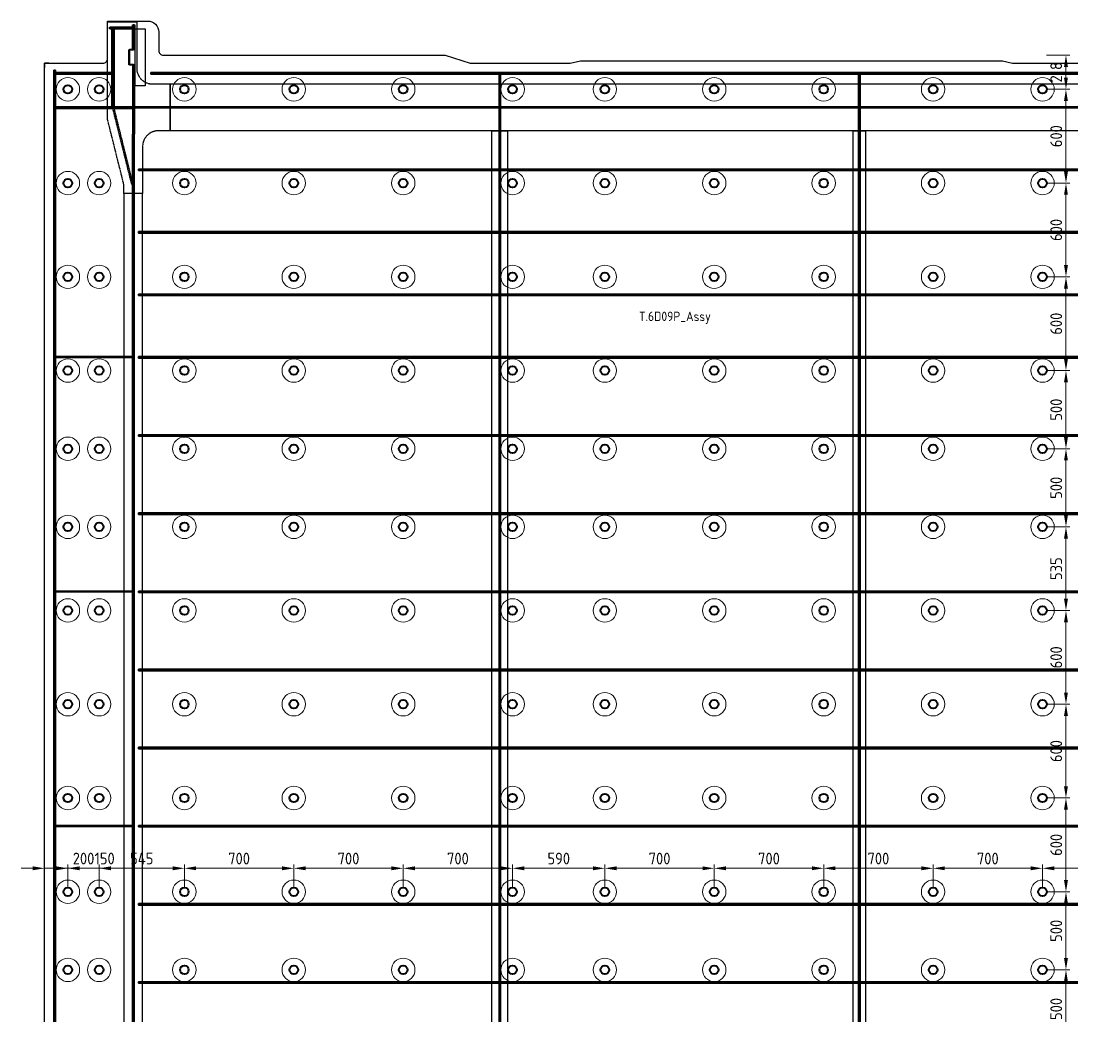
# Model space of a CAD drawing. Header units: millimetres. Extents: x -15442 to 12227, y -1071 to 35649.
# Drawn here: x -15442 to -8719, y 29282 to 35649 of the extents above; entities that cross this region are included whole.
import ezdxf

# ---------------------------------------------------------------- set-up
doc = ezdxf.new("R2010")
doc.units = ezdxf.units.MM
for name, pattern in [('AM_ISO02W050', [7.5, 6, -1.5]), ('AM_ISO08W050', [18, 12, -1.5, 3, -1.5]), ('AM_ISO09W050', [22.5, 12, -1.5, 3, -1.5, 3, -1.5])]:
    doc.linetypes.add(name, pattern=pattern)
for name, color, linetype, lineweight in [('Mechanical-AM_0', 7, 'Continuous', 40), ('Mechanical-AM_11', 3, 'AM_ISO09W050', 25), ('Mechanical-AM_3', 6, 'AM_ISO02W050', 35), ('Mechanical-AM_7', 4, 'AM_ISO08W050', 25), ('Mechanical-AM_9', 253, 'Continuous', 0)]:
    doc.layers.add(name, color=color, linetype=linetype, lineweight=lineweight)
doc.styles.add('ACISOTS', font='isocp.shx', dxfattribs={"height": 1})
doc.styles.get("Standard").update_dxf_attribs({"font": 'ISOCP.SHX'})
doc.dimstyles.new('AM_ISO', dxfattribs={"dimtxt": 3, "dimasz": 3, "dimexe": 1, "dimexo": 1, "dimgap": 1, "dimtad": 1, "dimdec": 0, "dimdsep": 46, "dimtxsty": 'Standard', "dimcen": 0, "dimclrd": 256, "dimclre": 256, "dimclrt": 2, "dimadec": 0, "dimazin": 2, "dimtp": 0.1, "dimtm": 0.1, "dimtfac": 0.71, "dimtdec": 0, "dimtmove": 0, "dimatfit": 3, "dimfxl": 1, "dimtzin": 0, "dimlwd": -1, "dimlwe": -1, "dimarcsym": 1})

# ---------------------------------------------------------------- blocks, each defined once
blk = doc.blocks.new('cover in closed box DN90xSCH40')
for points in [[(30, 51), (5, 51), (5, 45), (30, 45)], [(36, -48), (36, 48), (30, 48), (30, -48)], [(30, -45), (5, -45), (5, -51), (30, -51)]]:
    blk.add_lwpolyline(points, close=True)
for points in [[(5, 51), (2, 51), (5, 48)], [(30, 48), (30, 51), (33, 48)], [(5, -51), (5, -48), (2, -51)], [(30, -48), (30, -51), (33, -48)]]:
    blk.add_solid(points)
blk = doc.blocks.new('*D2016')
at = {"layer": 'Defpoints', "color": 0, "transparency": 16777216}
for p in [(-15142.1, 30227.2), (-15292.1, 30077.2), (-15142.1, 30077.2)]:
    blk.add_point(p, dxfattribs=at)
at = {"layer": 'Mechanical-AM_9', "transparency": 16777216}
for p, q in [((-15367.1, 30227.2), (-15442.1, 30227.2)), ((-15292.1, 30102.2), (-15292.1, 30252.2)), ((-15292.1, 30227.2), (-15142.1, 30227.2)), ((-15142.1, 30102.2), (-15142.1, 30252.2)), ((-15067.1, 30227.2), (-14822.1, 30227.2))]:
    blk.add_line(p, q, dxfattribs=at)
for points in [[(-15367.1, 30239.7), (-15367.1, 30214.7), (-15292.1, 30227.2)], [(-15067.1, 30239.7), (-15067.1, 30214.7), (-15142.1, 30227.2)]]:
    blk.add_solid(points, dxfattribs=at)
at = {"layer": 'Mechanical-AM_9', "color": 2, "transparency": 16777216, "insert": (-14907.1, 30289.7), "char_height": 75, "attachment_point": 5}
blk.add_mtext('150', dxfattribs=at)
blk = doc.blocks.new('*D2017')
at = {"layer": 'Defpoints', "color": 0, "transparency": 16777216}
for p in [(-14942.1, 30227.2), (-15142.1, 30077.2), (-14942.1, 30077.2)]:
    blk.add_point(p, dxfattribs=at)
at = {"layer": 'Mechanical-AM_9', "transparency": 16777216}
for p, q in [((-15217.1, 30227.2), (-15292.1, 30227.2)), ((-15142.1, 30102.2), (-15142.1, 30252.2)), ((-15142.1, 30227.2), (-14942.1, 30227.2)), ((-14942.1, 30102.2), (-14942.1, 30252.2)), ((-14867.1, 30227.2), (-14792.1, 30227.2))]:
    blk.add_line(p, q, dxfattribs=at)
for points in [[(-15217.1, 30239.7), (-15217.1, 30214.7), (-15142.1, 30227.2)], [(-14867.1, 30239.7), (-14867.1, 30214.7), (-14942.1, 30227.2)]]:
    blk.add_solid(points, dxfattribs=at)
at = {"layer": 'Mechanical-AM_9', "color": 2, "transparency": 16777216, "insert": (-15042.1, 30289.7), "char_height": 75, "attachment_point": 5}
blk.add_mtext('200', dxfattribs=at)
blk = doc.blocks.new('*D2018')
at = {"layer": 'Defpoints', "color": 0, "transparency": 16777216}
for p in [(-14397.1, 30227.2), (-14942.1, 30077.2), (-14397.1, 30077.2)]:
    blk.add_point(p, dxfattribs=at)
at = {"layer": 'Mechanical-AM_9', "transparency": 16777216}
for p, q in [((-14942.1, 30102.2), (-14942.1, 30252.2)), ((-14867.1, 30227.2), (-14472.1, 30227.2)), ((-14397.1, 30102.2), (-14397.1, 30252.2))]:
    blk.add_line(p, q, dxfattribs=at)
for points in [[(-14867.1, 30239.7), (-14867.1, 30214.7), (-14942.1, 30227.2)], [(-14472.1, 30239.7), (-14472.1, 30214.7), (-14397.1, 30227.2)]]:
    blk.add_solid(points, dxfattribs=at)
at = {"layer": 'Mechanical-AM_9', "color": 2, "transparency": 16777216, "insert": (-14669.6, 30289.7), "char_height": 75, "attachment_point": 5}
blk.add_mtext('545', dxfattribs=at)
blk = doc.blocks.new('*D2019')
at = {"layer": 'Defpoints', "color": 0, "transparency": 16777216}
for p in [(-13697.1, 30227.2), (-14397.1, 30077.2), (-13697.1, 30077.2)]:
    blk.add_point(p, dxfattribs=at)
at = {"layer": 'Mechanical-AM_9', "transparency": 16777216}
for p, q in [((-14397.1, 30102.2), (-14397.1, 30252.2)), ((-14322.1, 30227.2), (-13772.1, 30227.2)), ((-13697.1, 30102.2), (-13697.1, 30252.2))]:
    blk.add_line(p, q, dxfattribs=at)
for points in [[(-14322.1, 30239.7), (-14322.1, 30214.7), (-14397.1, 30227.2)], [(-13772.1, 30239.7), (-13772.1, 30214.7), (-13697.1, 30227.2)]]:
    blk.add_solid(points, dxfattribs=at)
at = {"layer": 'Mechanical-AM_9', "color": 2, "transparency": 16777216, "insert": (-14047.1, 30289.7), "char_height": 75, "attachment_point": 5}
blk.add_mtext('700', dxfattribs=at)
blk = doc.blocks.new('*D2020')
at = {"layer": 'Defpoints', "color": 0, "transparency": 16777216}
for p in [(-12997.1, 30227.2), (-13697.1, 30077.2), (-12997.1, 30077.2)]:
    blk.add_point(p, dxfattribs=at)
at = {"layer": 'Mechanical-AM_9', "transparency": 16777216}
for p, q in [((-13697.1, 30102.2), (-13697.1, 30252.2)), ((-13622.1, 30227.2), (-13072.1, 30227.2)), ((-12997.1, 30102.2), (-12997.1, 30252.2))]:
    blk.add_line(p, q, dxfattribs=at)
for points in [[(-13622.1, 30239.7), (-13622.1, 30214.7), (-13697.1, 30227.2)], [(-13072.1, 30239.7), (-13072.1, 30214.7), (-12997.1, 30227.2)]]:
    blk.add_solid(points, dxfattribs=at)
at = {"layer": 'Mechanical-AM_9', "color": 2, "transparency": 16777216, "insert": (-13347.1, 30289.7), "char_height": 75, "attachment_point": 5}
blk.add_mtext('700', dxfattribs=at)
blk = doc.blocks.new('*D2021')
at = {"layer": 'Defpoints', "color": 0, "transparency": 16777216}
for p in [(-12297.1, 30227.2), (-12997.1, 30077.2), (-12297.1, 30077.2)]:
    blk.add_point(p, dxfattribs=at)
at = {"layer": 'Mechanical-AM_9', "transparency": 16777216}
for p, q in [((-12997.1, 30102.2), (-12997.1, 30252.2)), ((-12922.1, 30227.2), (-12372.1, 30227.2)), ((-12297.1, 30102.2), (-12297.1, 30252.2))]:
    blk.add_line(p, q, dxfattribs=at)
for points in [[(-12922.1, 30239.7), (-12922.1, 30214.7), (-12997.1, 30227.2)], [(-12372.1, 30239.7), (-12372.1, 30214.7), (-12297.1, 30227.2)]]:
    blk.add_solid(points, dxfattribs=at)
at = {"layer": 'Mechanical-AM_9', "color": 2, "transparency": 16777216, "insert": (-12647.1, 30289.7), "char_height": 75, "attachment_point": 5}
blk.add_mtext('700', dxfattribs=at)
blk = doc.blocks.new('*D2022')
at = {"layer": 'Defpoints', "color": 0, "transparency": 16777216}
for p in [(-11707.1, 30227.2), (-12297.1, 30077.2), (-11707.1, 30077.2)]:
    blk.add_point(p, dxfattribs=at)
at = {"layer": 'Mechanical-AM_9', "transparency": 16777216}
for p, q in [((-12297.1, 30102.2), (-12297.1, 30252.2)), ((-12222.1, 30227.2), (-11782.1, 30227.2)), ((-11707.1, 30102.2), (-11707.1, 30252.2))]:
    blk.add_line(p, q, dxfattribs=at)
for points in [[(-12222.1, 30239.7), (-12222.1, 30214.7), (-12297.1, 30227.2)], [(-11782.1, 30239.7), (-11782.1, 30214.7), (-11707.1, 30227.2)]]:
    blk.add_solid(points, dxfattribs=at)
at = {"layer": 'Mechanical-AM_9', "color": 2, "transparency": 16777216, "insert": (-12002.1, 30289.7), "char_height": 75, "attachment_point": 5}
blk.add_mtext('590', dxfattribs=at)
blk = doc.blocks.new('*D2023')
at = {"layer": 'Defpoints', "color": 0, "transparency": 16777216}
for p in [(-11007.1, 30227.2), (-11707.1, 30077.2), (-11007.1, 30077.2)]:
    blk.add_point(p, dxfattribs=at)
at = {"layer": 'Mechanical-AM_9', "transparency": 16777216}
for p, q in [((-11707.1, 30102.2), (-11707.1, 30252.2)), ((-11632.1, 30227.2), (-11082.1, 30227.2)), ((-11007.1, 30102.2), (-11007.1, 30252.2))]:
    blk.add_line(p, q, dxfattribs=at)
for points in [[(-11632.1, 30239.7), (-11632.1, 30214.7), (-11707.1, 30227.2)], [(-11082.1, 30239.7), (-11082.1, 30214.7), (-11007.1, 30227.2)]]:
    blk.add_solid(points, dxfattribs=at)
at = {"layer": 'Mechanical-AM_9', "color": 2, "transparency": 16777216, "insert": (-11357.1, 30289.7), "char_height": 75, "attachment_point": 5}
blk.add_mtext('700', dxfattribs=at)
blk = doc.blocks.new('*D2024')
at = {"layer": 'Defpoints', "color": 0, "transparency": 16777216}
for p in [(-10307.1, 30227.2), (-11007.1, 30077.2), (-10307.1, 30077.2)]:
    blk.add_point(p, dxfattribs=at)
at = {"layer": 'Mechanical-AM_9', "transparency": 16777216}
for p, q in [((-11007.1, 30102.2), (-11007.1, 30252.2)), ((-10932.1, 30227.2), (-10382.1, 30227.2)), ((-10307.1, 30102.2), (-10307.1, 30252.2))]:
    blk.add_line(p, q, dxfattribs=at)
for points in [[(-10932.1, 30239.7), (-10932.1, 30214.7), (-11007.1, 30227.2)], [(-10382.1, 30239.7), (-10382.1, 30214.7), (-10307.1, 30227.2)]]:
    blk.add_solid(points, dxfattribs=at)
at = {"layer": 'Mechanical-AM_9', "color": 2, "transparency": 16777216, "insert": (-10657.1, 30289.7), "char_height": 75, "attachment_point": 5}
blk.add_mtext('700', dxfattribs=at)
blk = doc.blocks.new('*D2025')
at = {"layer": 'Defpoints', "color": 0, "transparency": 16777216}
for p in [(-9607.1, 30227.2), (-10307.1, 30077.2), (-9607.1, 30077.2)]:
    blk.add_point(p, dxfattribs=at)
at = {"layer": 'Mechanical-AM_9', "transparency": 16777216}
for p, q in [((-10307.1, 30102.2), (-10307.1, 30252.2)), ((-10232.1, 30227.2), (-9682.1, 30227.2)), ((-9607.1, 30102.2), (-9607.1, 30252.2))]:
    blk.add_line(p, q, dxfattribs=at)
for points in [[(-10232.1, 30239.7), (-10232.1, 30214.7), (-10307.1, 30227.2)], [(-9682.1, 30239.7), (-9682.1, 30214.7), (-9607.1, 30227.2)]]:
    blk.add_solid(points, dxfattribs=at)
at = {"layer": 'Mechanical-AM_9', "color": 2, "transparency": 16777216, "insert": (-9957.1, 30289.7), "char_height": 75, "attachment_point": 5}
blk.add_mtext('700', dxfattribs=at)
blk = doc.blocks.new('*D2026')
at = {"layer": 'Defpoints', "color": 0, "transparency": 16777216}
for p in [(-8907.1, 30227.2), (-9607.1, 30077.2), (-8907.1, 30077.2)]:
    blk.add_point(p, dxfattribs=at)
at = {"layer": 'Mechanical-AM_9', "transparency": 16777216}
for p, q in [((-9607.1, 30102.2), (-9607.1, 30252.2)), ((-9532.1, 30227.2), (-8982.1, 30227.2)), ((-8907.1, 30102.2), (-8907.1, 30252.2))]:
    blk.add_line(p, q, dxfattribs=at)
for points in [[(-9532.1, 30239.7), (-9532.1, 30214.7), (-9607.1, 30227.2)], [(-8982.1, 30239.7), (-8982.1, 30214.7), (-8907.1, 30227.2)]]:
    blk.add_solid(points, dxfattribs=at)
at = {"layer": 'Mechanical-AM_9', "color": 2, "transparency": 16777216, "insert": (-9257.1, 30289.7), "char_height": 75, "attachment_point": 5}
blk.add_mtext('700', dxfattribs=at)
blk = doc.blocks.new('*D2027')
at = {"layer": 'Defpoints', "color": 0, "transparency": 16777216}
for p in [(-8207.1, 30227.2), (-8907.1, 30077.2), (-8207.1, 30077.2)]:
    blk.add_point(p, dxfattribs=at)
at = {"layer": 'Mechanical-AM_9', "transparency": 16777216}
for p, q in [((-8907.1, 30102.2), (-8907.1, 30252.2)), ((-8832.1, 30227.2), (-8282.1, 30227.2)), ((-8207.1, 30102.2), (-8207.1, 30252.2))]:
    blk.add_line(p, q, dxfattribs=at)
for points in [[(-8832.1, 30239.7), (-8832.1, 30214.7), (-8907.1, 30227.2)], [(-8282.1, 30239.7), (-8282.1, 30214.7), (-8207.1, 30227.2)]]:
    blk.add_solid(points, dxfattribs=at)
at = {"layer": 'Mechanical-AM_9', "color": 2, "transparency": 16777216, "insert": (-8557.1, 30289.7), "char_height": 75, "attachment_point": 5}
blk.add_mtext('700', dxfattribs=at)
blk = doc.blocks.new('*D2048')
at = {"layer": 'Defpoints', "color": 0, "transparency": 16777216}
for p in [(-8907.1, 29577.2), (-8757.1, 29577.2), (-8907.1, 29077.2)]:
    blk.add_point(p, dxfattribs=at)
at = {"layer": 'Mechanical-AM_9', "transparency": 16777216}
for p, q in [((-8882.1, 29577.2), (-8732.1, 29577.2)), ((-8757.1, 29152.2), (-8757.1, 29502.2)), ((-8882.1, 29077.2), (-8732.1, 29077.2))]:
    blk.add_line(p, q, dxfattribs=at)
for points in [[(-8769.6, 29502.2), (-8744.6, 29502.2), (-8757.1, 29577.2)], [(-8769.6, 29152.2), (-8744.6, 29152.2), (-8757.1, 29077.2)]]:
    blk.add_solid(points, dxfattribs=at)
at = {"layer": 'Mechanical-AM_9', "color": 2, "transparency": 16777216, "insert": (-8819.6, 29327.2), "char_height": 75, "attachment_point": 5, "rotation": 90}
blk.add_mtext('500', dxfattribs=at)
blk = doc.blocks.new('*D2049')
at = {"layer": 'Defpoints', "color": 0, "transparency": 16777216}
for p in [(-8907.1, 30077.2), (-8757.1, 30077.2), (-8907.1, 29577.2)]:
    blk.add_point(p, dxfattribs=at)
at = {"layer": 'Mechanical-AM_9', "transparency": 16777216}
for p, q in [((-8882.1, 30077.2), (-8732.1, 30077.2)), ((-8757.1, 29652.2), (-8757.1, 30002.2)), ((-8882.1, 29577.2), (-8732.1, 29577.2))]:
    blk.add_line(p, q, dxfattribs=at)
for points in [[(-8769.6, 30002.2), (-8744.6, 30002.2), (-8757.1, 30077.2)], [(-8769.6, 29652.2), (-8744.6, 29652.2), (-8757.1, 29577.2)]]:
    blk.add_solid(points, dxfattribs=at)
at = {"layer": 'Mechanical-AM_9', "color": 2, "transparency": 16777216, "insert": (-8819.6, 29827.2), "char_height": 75, "attachment_point": 5, "rotation": 90}
blk.add_mtext('500', dxfattribs=at)
blk = doc.blocks.new('*D2050')
at = {"layer": 'Defpoints', "color": 0, "transparency": 16777216}
for p in [(-8907.1, 30677.2), (-8757.1, 30677.2), (-8907.1, 30077.2)]:
    blk.add_point(p, dxfattribs=at)
at = {"layer": 'Mechanical-AM_9', "transparency": 16777216}
for p, q in [((-8882.1, 30677.2), (-8732.1, 30677.2)), ((-8757.1, 30152.2), (-8757.1, 30602.2)), ((-8882.1, 30077.2), (-8732.1, 30077.2))]:
    blk.add_line(p, q, dxfattribs=at)
for points in [[(-8769.6, 30602.2), (-8744.6, 30602.2), (-8757.1, 30677.2)], [(-8769.6, 30152.2), (-8744.6, 30152.2), (-8757.1, 30077.2)]]:
    blk.add_solid(points, dxfattribs=at)
at = {"layer": 'Mechanical-AM_9', "color": 2, "transparency": 16777216, "insert": (-8819.6, 30377.2), "char_height": 75, "attachment_point": 5, "rotation": 90}
blk.add_mtext('600', dxfattribs=at)
blk = doc.blocks.new('*D2051')
at = {"layer": 'Defpoints', "color": 0, "transparency": 16777216}
for p in [(-8907.1, 31277.2), (-8757.1, 31277.2), (-8907.1, 30677.2)]:
    blk.add_point(p, dxfattribs=at)
at = {"layer": 'Mechanical-AM_9', "transparency": 16777216}
for p, q in [((-8882.1, 31277.2), (-8732.1, 31277.2)), ((-8757.1, 30752.2), (-8757.1, 31202.2)), ((-8882.1, 30677.2), (-8732.1, 30677.2))]:
    blk.add_line(p, q, dxfattribs=at)
for points in [[(-8769.6, 31202.2), (-8744.6, 31202.2), (-8757.1, 31277.2)], [(-8769.6, 30752.2), (-8744.6, 30752.2), (-8757.1, 30677.2)]]:
    blk.add_solid(points, dxfattribs=at)
at = {"layer": 'Mechanical-AM_9', "color": 2, "transparency": 16777216, "insert": (-8819.6, 30977.2), "char_height": 75, "attachment_point": 5, "rotation": 90}
blk.add_mtext('600', dxfattribs=at)
blk = doc.blocks.new('*D2052')
at = {"layer": 'Defpoints', "color": 0, "transparency": 16777216}
for p in [(-8907.1, 31877.2), (-8757.1, 31877.2), (-8907.1, 31277.2)]:
    blk.add_point(p, dxfattribs=at)
at = {"layer": 'Mechanical-AM_9', "transparency": 16777216}
for p, q in [((-8882.1, 31877.2), (-8732.1, 31877.2)), ((-8757.1, 31352.2), (-8757.1, 31802.2)), ((-8882.1, 31277.2), (-8732.1, 31277.2))]:
    blk.add_line(p, q, dxfattribs=at)
for points in [[(-8769.6, 31802.2), (-8744.6, 31802.2), (-8757.1, 31877.2)], [(-8769.6, 31352.2), (-8744.6, 31352.2), (-8757.1, 31277.2)]]:
    blk.add_solid(points, dxfattribs=at)
at = {"layer": 'Mechanical-AM_9', "color": 2, "transparency": 16777216, "insert": (-8819.6, 31577.2), "char_height": 75, "attachment_point": 5, "rotation": 90}
blk.add_mtext('600', dxfattribs=at)
blk = doc.blocks.new('*D2053')
at = {"layer": 'Defpoints', "color": 0, "transparency": 16777216}
for p in [(-8907.1, 32412.2), (-8757.1, 32412.2), (-8907.1, 31877.2)]:
    blk.add_point(p, dxfattribs=at)
at = {"layer": 'Mechanical-AM_9', "transparency": 16777216}
for p, q in [((-8882.1, 32412.2), (-8732.1, 32412.2)), ((-8757.1, 31952.2), (-8757.1, 32337.2)), ((-8882.1, 31877.2), (-8732.1, 31877.2))]:
    blk.add_line(p, q, dxfattribs=at)
for points in [[(-8769.6, 32337.2), (-8744.6, 32337.2), (-8757.1, 32412.2)], [(-8769.6, 31952.2), (-8744.6, 31952.2), (-8757.1, 31877.2)]]:
    blk.add_solid(points, dxfattribs=at)
at = {"layer": 'Mechanical-AM_9', "color": 2, "transparency": 16777216, "insert": (-8819.6, 32144.7), "char_height": 75, "attachment_point": 5, "rotation": 90}
blk.add_mtext('535', dxfattribs=at)
blk = doc.blocks.new('*D2054')
at = {"layer": 'Defpoints', "color": 0, "transparency": 16777216}
for p in [(-8907.1, 32912.2), (-8757.1, 32912.2), (-8907.1, 32412.2)]:
    blk.add_point(p, dxfattribs=at)
at = {"layer": 'Mechanical-AM_9', "transparency": 16777216}
for p, q in [((-8882.1, 32912.2), (-8732.1, 32912.2)), ((-8757.1, 32487.2), (-8757.1, 32837.2)), ((-8882.1, 32412.2), (-8732.1, 32412.2))]:
    blk.add_line(p, q, dxfattribs=at)
for points in [[(-8769.6, 32837.2), (-8744.6, 32837.2), (-8757.1, 32912.2)], [(-8769.6, 32487.2), (-8744.6, 32487.2), (-8757.1, 32412.2)]]:
    blk.add_solid(points, dxfattribs=at)
at = {"layer": 'Mechanical-AM_9', "color": 2, "transparency": 16777216, "insert": (-8819.6, 32662.2), "char_height": 75, "attachment_point": 5, "rotation": 90}
blk.add_mtext('500', dxfattribs=at)
blk = doc.blocks.new('*D2055')
at = {"layer": 'Defpoints', "color": 0, "transparency": 16777216}
for p in [(-8907.1, 33412.2), (-8757.1, 33412.2), (-8907.1, 32912.2)]:
    blk.add_point(p, dxfattribs=at)
at = {"layer": 'Mechanical-AM_9', "transparency": 16777216}
for p, q in [((-8882.1, 33412.2), (-8732.1, 33412.2)), ((-8757.1, 32987.2), (-8757.1, 33337.2)), ((-8882.1, 32912.2), (-8732.1, 32912.2))]:
    blk.add_line(p, q, dxfattribs=at)
for points in [[(-8769.6, 33337.2), (-8744.6, 33337.2), (-8757.1, 33412.2)], [(-8769.6, 32987.2), (-8744.6, 32987.2), (-8757.1, 32912.2)]]:
    blk.add_solid(points, dxfattribs=at)
at = {"layer": 'Mechanical-AM_9', "color": 2, "transparency": 16777216, "insert": (-8819.6, 33162.2), "char_height": 75, "attachment_point": 5, "rotation": 90}
blk.add_mtext('500', dxfattribs=at)
blk = doc.blocks.new('*D2056')
at = {"layer": 'Defpoints', "color": 0, "transparency": 16777216}
for p in [(-8907.1, 34012.2), (-8757.1, 34012.2), (-8907.1, 33412.2)]:
    blk.add_point(p, dxfattribs=at)
at = {"layer": 'Mechanical-AM_9', "transparency": 16777216}
for p, q in [((-8882.1, 34012.2), (-8732.1, 34012.2)), ((-8757.1, 33487.2), (-8757.1, 33937.2)), ((-8882.1, 33412.2), (-8732.1, 33412.2))]:
    blk.add_line(p, q, dxfattribs=at)
for points in [[(-8769.6, 33937.2), (-8744.6, 33937.2), (-8757.1, 34012.2)], [(-8769.6, 33487.2), (-8744.6, 33487.2), (-8757.1, 33412.2)]]:
    blk.add_solid(points, dxfattribs=at)
at = {"layer": 'Mechanical-AM_9', "color": 2, "transparency": 16777216, "insert": (-8819.6, 33712.2), "char_height": 75, "attachment_point": 5, "rotation": 90}
blk.add_mtext('600', dxfattribs=at)
blk = doc.blocks.new('*D2057')
at = {"layer": 'Defpoints', "color": 0, "transparency": 16777216}
for p in [(-8907.1, 34612.2), (-8757.1, 34612.2), (-8907.1, 34012.2)]:
    blk.add_point(p, dxfattribs=at)
at = {"layer": 'Mechanical-AM_9', "transparency": 16777216}
for p, q in [((-8882.1, 34612.2), (-8732.1, 34612.2)), ((-8757.1, 34087.2), (-8757.1, 34537.2)), ((-8882.1, 34012.2), (-8732.1, 34012.2))]:
    blk.add_line(p, q, dxfattribs=at)
for points in [[(-8769.6, 34537.2), (-8744.6, 34537.2), (-8757.1, 34612.2)], [(-8769.6, 34087.2), (-8744.6, 34087.2), (-8757.1, 34012.2)]]:
    blk.add_solid(points, dxfattribs=at)
at = {"layer": 'Mechanical-AM_9', "color": 2, "transparency": 16777216, "insert": (-8819.6, 34312.2), "char_height": 75, "attachment_point": 5, "rotation": 90}
blk.add_mtext('600', dxfattribs=at)
blk = doc.blocks.new('*D2058')
at = {"layer": 'Defpoints', "color": 0, "transparency": 16777216}
for p in [(-8907.1, 35212.2), (-8757.1, 35212.2), (-8907.1, 34612.2)]:
    blk.add_point(p, dxfattribs=at)
at = {"layer": 'Mechanical-AM_9', "transparency": 16777216}
for p, q in [((-8882.1, 35212.2), (-8732.1, 35212.2)), ((-8757.1, 34687.2), (-8757.1, 35137.2)), ((-8882.1, 34612.2), (-8732.1, 34612.2))]:
    blk.add_line(p, q, dxfattribs=at)
for points in [[(-8769.6, 35137.2), (-8744.6, 35137.2), (-8757.1, 35212.2)], [(-8769.6, 34687.2), (-8744.6, 34687.2), (-8757.1, 34612.2)]]:
    blk.add_solid(points, dxfattribs=at)
at = {"layer": 'Mechanical-AM_9', "color": 2, "transparency": 16777216, "insert": (-8819.6, 34912.2), "char_height": 75, "attachment_point": 5, "rotation": 90}
blk.add_mtext('600', dxfattribs=at)
blk = doc.blocks.new('*D2059')
at = {"layer": 'Defpoints', "color": 0, "transparency": 16777216}
for p in [(-8907.1, 35430.2), (-8757.1, 35430.2), (-8907.1, 35212.2)]:
    blk.add_point(p, dxfattribs=at)
at = {"layer": 'Mechanical-AM_9', "transparency": 16777216}
for p, q in [((-8882.1, 35430.2), (-8732.1, 35430.2)), ((-8757.1, 35287.2), (-8757.1, 35355.2)), ((-8882.1, 35212.2), (-8732.1, 35212.2))]:
    blk.add_line(p, q, dxfattribs=at)
for points in [[(-8769.6, 35355.2), (-8744.6, 35355.2), (-8757.1, 35430.2)], [(-8769.6, 35287.2), (-8744.6, 35287.2), (-8757.1, 35212.2)]]:
    blk.add_solid(points, dxfattribs=at)
at = {"layer": 'Mechanical-AM_9', "color": 2, "transparency": 16777216, "insert": (-8819.6, 35321.2), "char_height": 75, "attachment_point": 5, "rotation": 90}
blk.add_mtext('218', dxfattribs=at)
blk = doc.blocks.new('PNL_01_2_1_L.H_4', base_point=(-15292.1, 24434.2))
for centre in [(-15142.1, 35212.2), (-14942.1, 35212.2), (-14397.1, 35212.2), (-13697.1, 35212.2), (-12997.1, 35212.2), (-12297.1, 35212.2), (-11707.1, 35212.2), (-11007.1, 35212.2), (-10307.1, 35212.2), (-9607.1, 35212.2), (-8907.1, 35212.2), (-15142.1, 34612.2), (-14942.1, 34612.2), (-14397.1, 34612.2), (-13697.1, 34612.2), (-12997.1, 34612.2), (-12297.1, 34612.2), (-11707.1, 34612.2), (-11007.1, 34612.2), (-10307.1, 34612.2), (-9607.1, 34612.2), (-8907.1, 34612.2), (-15142.1, 34012.2), (-14942.1, 34012.2), (-14397.1, 34012.2), (-13697.1, 34012.2), (-12997.1, 34012.2), (-12297.1, 34012.2), (-11707.1, 34012.2), (-11007.1, 34012.2), (-10307.1, 34012.2), (-9607.1, 34012.2), (-8907.1, 34012.2), (-15142.1, 33412.2), (-14942.1, 33412.2), (-14397.1, 33412.2), (-13697.1, 33412.2), (-12997.1, 33412.2), (-12297.1, 33412.2), (-11707.1, 33412.2), (-11007.1, 33412.2), (-10307.1, 33412.2), (-9607.1, 33412.2), (-8907.1, 33412.2), (-15142.1, 32912.2), (-14942.1, 32912.2), (-14397.1, 32912.2), (-13697.1, 32912.2), (-12997.1, 32912.2), (-12297.1, 32912.2), (-11707.1, 32912.2), (-11007.1, 32912.2), (-10307.1, 32912.2), (-9607.1, 32912.2), (-8907.1, 32912.2), (-15142.1, 32412.2), (-14942.1, 32412.2), (-14397.1, 32412.2), (-13697.1, 32412.2), (-12997.1, 32412.2), (-12297.1, 32412.2), (-11707.1, 32412.2), (-11007.1, 32412.2), (-10307.1, 32412.2), (-9607.1, 32412.2), (-8907.1, 32412.2), (-15142.1, 31877.2), (-14942.1, 31877.2), (-14397.1, 31877.2), (-13697.1, 31877.2), (-12997.1, 31877.2), (-12297.1, 31877.2), (-11707.1, 31877.2), (-11007.1, 31877.2), (-10307.1, 31877.2), (-9607.1, 31877.2), (-8907.1, 31877.2), (-15142.1, 31277.2), (-14942.1, 31277.2), (-14397.1, 31277.2), (-13697.1, 31277.2), (-12997.1, 31277.2), (-12297.1, 31277.2), (-11707.1, 31277.2), (-11007.1, 31277.2), (-10307.1, 31277.2), (-9607.1, 31277.2), (-8907.1, 31277.2), (-15142.1, 30677.2), (-14942.1, 30677.2), (-14397.1, 30677.2), (-13697.1, 30677.2), (-12997.1, 30677.2), (-12297.1, 30677.2), (-11707.1, 30677.2), (-11007.1, 30677.2), (-10307.1, 30677.2), (-9607.1, 30677.2), (-8907.1, 30677.2), (-15142.1, 30077.2), (-14942.1, 30077.2), (-14397.1, 30077.2), (-13697.1, 30077.2), (-12997.1, 30077.2), (-12297.1, 30077.2), (-11707.1, 30077.2), (-11007.1, 30077.2), (-10307.1, 30077.2), (-9607.1, 30077.2), (-8907.1, 30077.2), (-15142.1, 29577.2), (-14942.1, 29577.2), (-14397.1, 29577.2), (-13697.1, 29577.2), (-12997.1, 29577.2), (-12297.1, 29577.2), (-11707.1, 29577.2), (-11007.1, 29577.2), (-10307.1, 29577.2), (-9607.1, 29577.2), (-8907.1, 29577.2)]:
    blk.add_circle(centre, 27.5)
at = {"layer": 'Mechanical-AM_9'}
for centre in [(-15142.1, 35212.2), (-14942.1, 35212.2), (-14397.1, 35212.2), (-13697.1, 35212.2), (-12997.1, 35212.2), (-12297.1, 35212.2), (-11707.1, 35212.2), (-11007.1, 35212.2), (-10307.1, 35212.2), (-9607.1, 35212.2), (-8907.1, 35212.2), (-15142.1, 34612.2), (-14942.1, 34612.2), (-14397.1, 34612.2), (-13697.1, 34612.2), (-12997.1, 34612.2), (-12297.1, 34612.2), (-11707.1, 34612.2), (-11007.1, 34612.2), (-10307.1, 34612.2), (-9607.1, 34612.2), (-8907.1, 34612.2), (-15142.1, 34012.2), (-14942.1, 34012.2), (-14397.1, 34012.2), (-13697.1, 34012.2), (-12997.1, 34012.2), (-12297.1, 34012.2), (-11707.1, 34012.2), (-11007.1, 34012.2), (-10307.1, 34012.2), (-9607.1, 34012.2), (-8907.1, 34012.2), (-15142.1, 33412.2), (-14942.1, 33412.2), (-14397.1, 33412.2), (-13697.1, 33412.2), (-12997.1, 33412.2), (-12297.1, 33412.2), (-11707.1, 33412.2), (-11007.1, 33412.2), (-10307.1, 33412.2), (-9607.1, 33412.2), (-8907.1, 33412.2), (-15142.1, 32912.2), (-14942.1, 32912.2), (-14397.1, 32912.2), (-13697.1, 32912.2), (-12997.1, 32912.2), (-12297.1, 32912.2), (-11707.1, 32912.2), (-11007.1, 32912.2), (-10307.1, 32912.2), (-9607.1, 32912.2), (-8907.1, 32912.2), (-15142.1, 32412.2), (-14942.1, 32412.2), (-14397.1, 32412.2), (-13697.1, 32412.2), (-12997.1, 32412.2), (-12297.1, 32412.2), (-11707.1, 32412.2), (-11007.1, 32412.2), (-10307.1, 32412.2), (-9607.1, 32412.2), (-8907.1, 32412.2), (-15142.1, 31877.2), (-14942.1, 31877.2), (-14397.1, 31877.2), (-13697.1, 31877.2), (-12997.1, 31877.2), (-12297.1, 31877.2), (-11707.1, 31877.2), (-11007.1, 31877.2), (-10307.1, 31877.2), (-9607.1, 31877.2), (-8907.1, 31877.2), (-15142.1, 31277.2), (-14942.1, 31277.2), (-14397.1, 31277.2), (-13697.1, 31277.2), (-12997.1, 31277.2), (-12297.1, 31277.2), (-11707.1, 31277.2), (-11007.1, 31277.2), (-10307.1, 31277.2), (-9607.1, 31277.2), (-8907.1, 31277.2), (-15142.1, 30677.2), (-14942.1, 30677.2), (-14397.1, 30677.2), (-13697.1, 30677.2), (-12997.1, 30677.2), (-12297.1, 30677.2), (-11707.1, 30677.2), (-11007.1, 30677.2), (-10307.1, 30677.2), (-9607.1, 30677.2), (-8907.1, 30677.2), (-15142.1, 30077.2), (-14942.1, 30077.2), (-14397.1, 30077.2), (-13697.1, 30077.2), (-12997.1, 30077.2), (-12297.1, 30077.2), (-11707.1, 30077.2), (-11007.1, 30077.2), (-10307.1, 30077.2), (-9607.1, 30077.2), (-8907.1, 30077.2), (-15142.1, 29577.2), (-14942.1, 29577.2), (-14397.1, 29577.2), (-13697.1, 29577.2), (-12997.1, 29577.2), (-12297.1, 29577.2), (-11707.1, 29577.2), (-11007.1, 29577.2), (-10307.1, 29577.2), (-9607.1, 29577.2), (-8907.1, 29577.2)]:
    blk.add_circle(centre, 75, dxfattribs=at)
for p1, p2, distance, picture, middle in [((-8907.1, 35212.2), (-8907.1, 35430.2), -150, '*D2059', (-8819.6, 35321.2)), ((-8907.1, 34612.2), (-8907.1, 35212.2), -150, '*D2058', (-8819.6, 34912.2)), ((-8907.1, 34012.2), (-8907.1, 34612.2), -150, '*D2057', (-8819.6, 34312.2)), ((-8907.1, 33412.2), (-8907.1, 34012.2), -150, '*D2056', (-8819.6, 33712.2)), ((-8907.1, 32912.2), (-8907.1, 33412.2), -150, '*D2055', (-8819.6, 33162.2)), ((-8907.1, 32412.2), (-8907.1, 32912.2), -150, '*D2054', (-8819.6, 32662.2)), ((-8907.1, 31877.2), (-8907.1, 32412.2), -150, '*D2053', (-8819.6, 32144.7)), ((-8907.1, 31277.2), (-8907.1, 31877.2), -150, '*D2052', (-8819.6, 31577.2)), ((-8907.1, 30677.2), (-8907.1, 31277.2), -150, '*D2051', (-8819.6, 30977.2)), ((-8907.1, 30077.2), (-8907.1, 30677.2), -150, '*D2050', (-8819.6, 30377.2)), ((-15292.1, 30077.2), (-15142.1, 30077.2), 150, '*D2016', (-14907.1, 30289.7)), ((-15142.1, 30077.2), (-14942.1, 30077.2), 150, '*D2017', (-15042.1, 30289.7)), ((-14942.1, 30077.2), (-14397.1, 30077.2), 150, '*D2018', (-14669.6, 30289.7)), ((-14397.1, 30077.2), (-13697.1, 30077.2), 150, '*D2019', (-14047.1, 30289.7)), ((-13697.1, 30077.2), (-12997.1, 30077.2), 150, '*D2020', (-13347.1, 30289.7)), ((-12997.1, 30077.2), (-12297.1, 30077.2), 150, '*D2021', (-12647.1, 30289.7)), ((-12297.1, 30077.2), (-11707.1, 30077.2), 150, '*D2022', (-12002.1, 30289.7)), ((-11707.1, 30077.2), (-11007.1, 30077.2), 150, '*D2023', (-11357.1, 30289.7)), ((-11007.1, 30077.2), (-10307.1, 30077.2), 150, '*D2024', (-10657.1, 30289.7)), ((-10307.1, 30077.2), (-9607.1, 30077.2), 150, '*D2025', (-9957.1, 30289.7)), ((-9607.1, 30077.2), (-8907.1, 30077.2), 150, '*D2026', (-9257.1, 30289.7)), ((-8907.1, 30077.2), (-8207.1, 30077.2), 150, '*D2027', (-8557.1, 30289.7)), ((-8907.1, 29577.2), (-8907.1, 30077.2), -150, '*D2049', (-8819.6, 29827.2)), ((-8907.1, 29077.2), (-8907.1, 29577.2), -150, '*D2048', (-8819.6, 29327.2))]:
    dim = blk.add_aligned_dim(p1=p1, p2=p2, distance=distance, dimstyle='AM_ISO', override={"dimscale": 25}, dxfattribs=at)
    dim.commit()
    dim.dimension.update_dxf_attribs({"geometry": picture, "text_midpoint": middle})

msp = doc.modelspace()

# ---------------------------------------------------------------- linework, layer by layer
msp.add_lwpolyline([(-3107.1, 24434.2), (-14757.1, 24434.2), (-14757.1, 24879.2, 0.414214), (-14787.1, 24909.2), (-15292.1, 24909.2), (-15292.1, 35379.2), (-14918.1, 35379.2, 0.414214), (-14888.1, 35409.2), (-14888.1, 35649.2), (-14631.1, 35649.2, -0.414214), (-14561.1, 35579.2), (-14561.1, 35460.2, 0.414214), (-14531.1, 35430.2), (-12729.1, 35430.2), (-12569.1, 35379.2), (-11928.1, 35379.2), (-11863.1, 35395.2), (-9163.1, 35395.2), (-9098.1, 35379.2), (-8457.1, 35379.2)], format="xyb")
msp.add_lwpolyline([(-14712.1, 35599.7), (-14647.1, 35599.7), (-14647.1, 35234.7), (-14712.1, 35234.7)], close=True)
at = {"layer": 'Mechanical-AM_0', "linetype": 'AM_ISO02W050'}
for points in [[(-14873.1, 35609.2), (-14727.1, 35609.2), (-14727.1, 35599.2), (-14873.1, 35599.2)], [(-14858.1, 35599.2), (-14848.1, 35599.2), (-14848.1, 35099.7), (-14858.1, 35099.7)], [(-14727.1, 35624.2), (-14717.1, 35624.2), (-14717.1, 35468.2), (-14727.1, 35468.2)], [(-14727.1, 34924.7), (-14717.1, 34924.7), (-14717.1, 35366.2), (-14727.1, 35366.2)], [(-12382.1, 35309.2), (-12376.1, 35309.2), (-12376.1, 35099.7), (-12382.1, 35099.7)], [(-10082.1, 35309.2), (-10076.1, 35309.2), (-10076.1, 35099.7), (-10082.1, 35099.7)], [(-15222.1, 35099.7), (-14727.1, 35099.7), (-14727.1, 35089.7), (-15222.1, 35089.7)], [(-14717.1, 35099.7), (-8492.6, 35099.7), (-8492.6, 35093.7), (-14717.1, 35093.7)], [(-14853.9, 35088.3), (-14732.9, 34603.1), (-14727.1, 34604.6), (-14848.1, 35089.7)], [(-12382.1, 35093.7), (-12376.1, 35093.7), (-12376.1, 25007.7), (-12382.1, 25007.7)], [(-10082.1, 35093.7), (-10076.1, 35093.7), (-10076.1, 25007.7), (-10082.1, 25007.7)], [(-14727.1, 34924.7), (-14721.1, 34924.7), (-14721.1, 26595.2), (-14727.1, 26595.2)], [(-15222.1, 33501.7), (-14727.1, 33501.7), (-14727.1, 33495.7), (-15222.1, 33495.7)], [(-15222.1, 32001.7), (-14727.1, 32001.7), (-14727.1, 31995.7), (-15222.1, 31995.7)], [(-15222.1, 30501.7), (-14727.1, 30501.7), (-14727.1, 30495.7), (-15222.1, 30495.7)]]:
    msp.add_lwpolyline(points, close=True, dxfattribs=at)
at = {"layer": 'Mechanical-AM_11', "color": 3}
msp.add_lwpolyline([(-14888.1, 35644.2), (-14702.1, 35644.2), (-14702.1, 35346.7, 0.414214), (-14602.1, 35246.7), (-14487.6, 35246.7), (-14487.6, 34946.7), (-14564.1, 34946.7, 0.414214), (-14664.1, 34846.7), (-14664.1, 34544.7), (-14784.1, 34544.7), (-14784.1, 34589.4, 0.061187), (-14787.1, 34613.6), (-14888.1, 35018.7)], format="xyb", close=True, dxfattribs=at)
for points in [[(-6501.6, 35276.7), (-6027.2, 35276.7), (-5937.2, 35246.7), (-3337.6, 35246.7), (-3337.6, 34946.7), (-5937.2, 34946.7), (-6027.2, 34976.7), (-6501.6, 34976.7), (-8052.1, 34976.7), (-8141.9, 34946.7), (-14487.6, 34946.7), (-14487.6, 35246.7), (-8141.9, 35246.7), (-8052.1, 35276.7)], [(-12329.1, 25154.7), (-12429.1, 25154.7), (-12429.1, 34946.7), (-12329.1, 34946.7)], [(-10039.1, 25154.7), (-10119.1, 25154.7), (-10119.1, 34946.7), (-10039.1, 34946.7)], [(-14664.1, 34544.7), (-14784.1, 34544.7), (-14784.1, 25633.7), (-14664.1, 25633.7)]]:
    msp.add_lwpolyline(points, close=True, dxfattribs=at)
at = {"layer": 'Mechanical-AM_3', "color": 30, "linetype": 'AM_ISO02W050'}
for points in [[(-15222.1, 24986.7), (-15222.1, 35334.2), (-15232.1, 35334.2), (-15232.1, 24986.7)], [(-14612.1, 35319.1), (-3252.1, 35319.1), (-3252.1, 35309.2), (-14612.1, 35309.2)], [(-3173.1, 34701.7), (-14691.1, 34701.7), (-14691.1, 34691.7), (-3173.1, 34691.7)], [(-3173.1, 34301.7), (-14691.1, 34301.7), (-14691.1, 34291.7), (-3173.1, 34291.7)], [(-3173.1, 33901.7), (-14691.1, 33901.7), (-14691.1, 33891.7), (-3173.1, 33891.7)], [(-3173.1, 33501.7), (-14691.1, 33501.7), (-14691.1, 33491.7), (-3173.1, 33491.7)], [(-3173.1, 33001.7), (-14691.1, 33001.7), (-14691.1, 32991.7), (-3173.1, 32991.7)], [(-3173.1, 32501.7), (-14691.1, 32501.7), (-14691.1, 32491.7), (-3173.1, 32491.7)], [(-3173.1, 32001.2), (-14691.1, 32001.2), (-14691.1, 31991.2), (-3173.1, 31991.2)], [(-3173.1, 31501.2), (-14691.1, 31501.2), (-14691.1, 31491.2), (-3173.1, 31491.2)], [(-3173.1, 31001.7), (-14691.1, 31001.7), (-14691.1, 30991.7), (-3173.1, 30991.7)], [(-3173.1, 30501.7), (-14691.1, 30501.7), (-14691.1, 30491.7), (-3173.1, 30491.7)], [(-3173.1, 30001.7), (-14691.1, 30001.7), (-14691.1, 29991.7), (-3173.1, 29991.7)], [(-3173.1, 29501.7), (-14691.1, 29501.7), (-14691.1, 29491.7), (-3173.1, 29491.7)]]:
    msp.add_lwpolyline(points, close=True, dxfattribs=at)
at = {"layer": 'Mechanical-AM_3', "color": 6, "linetype": 'AM_ISO02W050'}
msp.add_lwpolyline([(-14858.1, 35319.2), (-15222.1, 35319.2), (-15222.1, 35309.2), (-14858.1, 35309.2)], close=True, dxfattribs=at)
at = {"layer": 'Mechanical-AM_7'}
msp.add_lwpolyline([(-15263.5, 35379.2), (-15292.1, 35379.2), (-15292.1, 35351.3)], dxfattribs=at)

# ---------------------------------------------------------------- block references
at = {"xscale": -1}
msp.add_blockref('cover in closed box DN90xSCH40', (-14717.1, 35417.2), dxfattribs=at)
at = {"layer": 'Mechanical-AM_0'}
msp.add_blockref('PNL_01_2_1_L.H_4', (-15292.1, 24434.2), dxfattribs=at)

# ---------------------------------------------------------------- texts
at = {"layer": 'Mechanical-AM_9', "insert": (-11489.2, 33789.4), "char_height": 60, "width": 700.989, "attachment_point": 1, "style": 'ACISOTS'}
msp.add_mtext('T.6D09P_Assy', dxfattribs=at)

doc.saveas('drawing.dxf')
